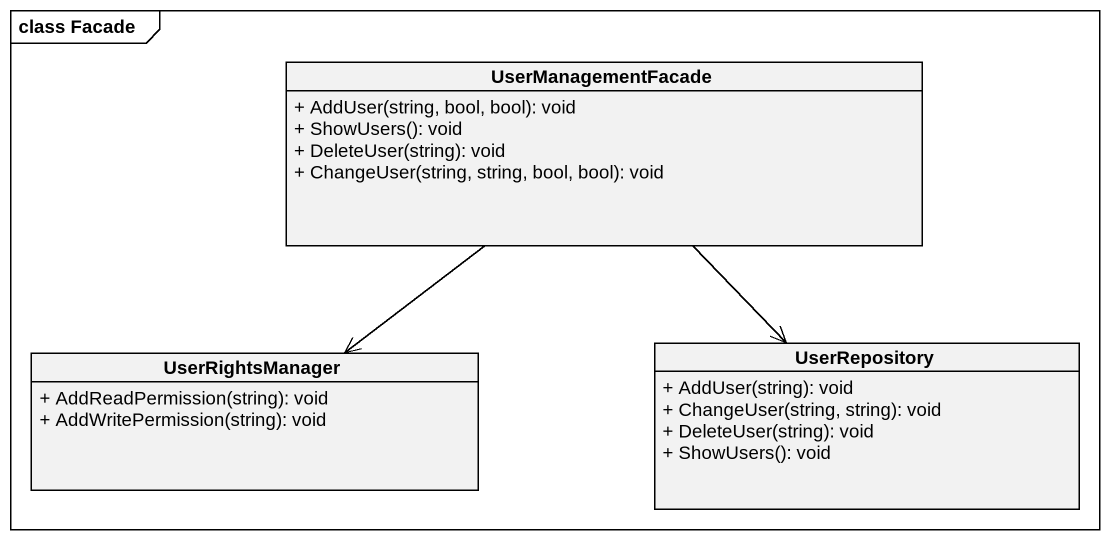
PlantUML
@startuml
mainframe class Facade
hide circle
hide empty members
skinparam classAttributeIconSize 0
class UserManagementFacade {
  + AddUser(string, bool, bool): void
  + ShowUsers(): void
  + DeleteUser(string): void
  + ChangeUser(string, string, bool, bool): void
}
class UserRightsManager {
  + AddReadPermission(string): void
  + AddWritePermission(string): void
}
class UserRepository {
  + AddUser(string): void
  + ChangeUser(string, string): void
  + DeleteUser(string): void
  + ShowUsers(): void
}
UserManagementFacade --> UserRightsManager
UserManagementFacade --> UserRepository
@enduml
